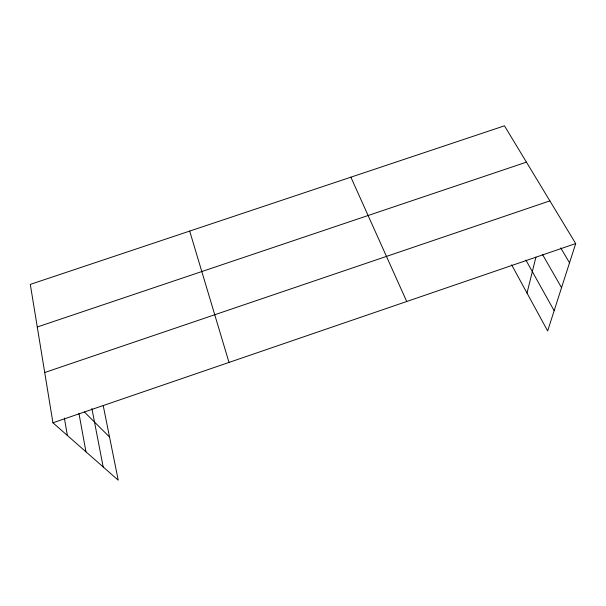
<?xml version="1.0" encoding="UTF-8"?>
<svg xmlns="http://www.w3.org/2000/svg" width="606" height="606" viewBox="0 0 606 606"><rect width="100%" height="100%" fill="white"/><g stroke="black" fill="none" stroke-linecap="round" stroke-linejoin="round"><path stroke-width="0.91" d="M527.015 293.077L535.939 257.08M103.187 405.444L118.223 480.179L52.942 422.791L30.3 284.388L504.457 125.821L575.7 243.567L547.65 330.959L511.638 264.845M52.942 422.791L575.7 243.567M44.715 372.523L549.877 200.881M37.269 326.998L526.44 162.15M84.31 411.913L109.542 437.024M560.702 247.884L569.526 262.807M542.476 254.422L561.542 287.668M525.894 260.08L554.142 310.719M350.882 177.179L406.717 301.5M189.693 231.083L229.015 362.426M91.9 408.505L103.164 466.938M78.931 413.337L85.969 451.826M64.365 418.026L67.372 435.479"/></g></svg>
